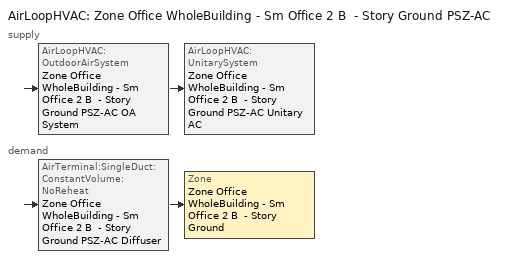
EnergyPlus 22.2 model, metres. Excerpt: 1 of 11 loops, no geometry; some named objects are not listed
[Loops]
AirLoopHVAC 'Zone Office WholeBuilding - Sm Office 2 B  - Story Ground PSZ-AC'
 supply: AirLoopHVAC:OutdoorAirSystem 'Zone Office WholeBuilding - Sm Office 2 B  - Story Ground PSZ-AC OA System' > AirLoopHVAC:UnitarySystem 'Zone Office WholeBuilding - Sm Office 2 B  - Story Ground PSZ-AC Unitary AC'
 demand: AirTerminal:SingleDuct:ConstantVolume:NoReheat 'Zone Office WholeBuilding - Sm Office 2 B  - Story Ground PSZ-AC Diffuser' > Zone 'Zone Office WholeBuilding - Sm Office 2 B  - Story Ground'
[ZoneControl:Thermostat]
Zone Office WholeBuilding - Sm Office 2 B  - Story Ground Thermostat: Zone or ZoneList=Zone Office WholeBuilding - Sm Office 2 B  - Story Ground; Control Type Schedule=Zone Office WholeBuilding - Sm Office 2 B  - Story Ground Thermostat Schedule; Control 1=Office WholeBuilding - Sm Office 2 - 90.1-2004 Thermostat 3; Temperature Difference Between Cutout And Setpoint {deltaC}=0
[ThermostatSetpoint:DualSetpoint]
Office WholeBuilding - Sm Office 2 - 90.1-2004 Thermostat 3: Heating Setpoint Temperature Schedule=OfficeSmall HTGSETP_SCH_NO_OPTIMUM; Cooling Setpoint Temperature Schedule=OfficeSmall CLGSETP_SCH_NO_OPTIMUM
[AirTerminal:SingleDuct:ConstantVolume:NoReheat]
Zone Office WholeBuilding - Sm Office 2 B  - Story Ground PSZ-AC Diffuser: Availability Schedule=Always On Discrete; Maximum Air Flow Rate {m3/s}=AutoSize
[Zone equipment]
Zone Office WholeBuilding - Sm Office 2 B  - Story Ground: Zone Office WholeBuilding - Sm Office 2 B  - Story Ground PSZ-AC Diffuser
[Sizing:Zone]
Zone Office WholeBuilding - Sm Office 2 B  - Story Ground: Zone Cooling Design Supply Air Temperature Input Method=SupplyAirTemperature; Zone Cooling Design Supply Air Temperature {C}=12.7778; Zone Cooling Design Supply Air Temperature Difference {deltaC}=11.11; Zone Heating Design Supply Air Temperature Input Method=SupplyAirTemperature; Zone Heating Design Supply Air Temperature {C}=50; Zone Heating Design Supply Air Temperature Difference {deltaC}=11.11; Zone Cooling Design Supply Air Humidity Ratio {kgWater/kgDryAir}=0.0085; Zone Heating Design Supply Air Humidity Ratio {kgWater/kgDryAir}=0.008; Design Specification Outdoor Air Object=Zone Office WholeBuilding - Sm Office 2 B  - Story Ground DSOA Space List; Cooling Design Air Flow Method=DesignDay; Cooling Design Air Flow Rate {m3/s}=0; Cooling Minimum Air Flow per Zone Floor Area {m3/s-m2}=0.000762; Cooling Minimum Air Flow {m3/s}=0; Cooling Minimum Air Flow Fraction=0; Heating Design Air Flow Method=DesignDay; Heating Design Air Flow Rate {m3/s}=0; Heating Maximum Air Flow per Zone Floor Area {m3/s-m2}=0.002032; Heating Maximum Air Flow {m3/s}=0.141576; Heating Maximum Air Flow Fraction=0.3; Account for Dedicated Outdoor Air System=No; Zone Load Sizing Method=Sensible Load Only No Latent Load; Zone Latent Cooling Design Supply Air Humidity Ratio Input Method=HumidityRatioDifference; Zone Cooling Design Supply Air Humidity Ratio Difference {kgWater/kgDryAir}=0.005; Zone Latent Heating Design Supply Air Humidity Ratio Input Method=HumidityRatioDifference; Zone Humidification Design Supply Air Humidity Ratio Difference {kgWater/kgDryAir}=0.005
[Controller:MechanicalVentilation]
Controller Mechanical Ventilation 4: Availability Schedule=Always On Discrete; Demand Controlled Ventilation=No; System Outdoor Air Method=ZoneSum; Zone or ZoneList Name 1=Zone Office WholeBuilding - Sm Office 2 B  - Story Ground; Design Specification Outdoor Air Object Name 1=Office WholeBuilding - Sm Office 2 Ventilation
[DesignSpecification:OutdoorAir]
Office WholeBuilding - Sm Office 2 Ventilation: Outdoor Air Method=Sum; Outdoor Air Flow per Person {m3/s-person}=0; Outdoor Air Flow per Zone Floor Area {m3/s-m2}=0.000508; Outdoor Air Flow per Zone {m3/s}=0; Outdoor Air Flow Air Changes per Hour {1/hr}=0
[DesignSpecification:OutdoorAir:SpaceList]
Zone Office WholeBuilding - Sm Office 2 B  - Story Ground DSOA Space List: Space Name 1=Office WholeBuilding - Sm Office 2 B  - Story Ground; Space Design Specification Outdoor Air Object Name 1=Office WholeBuilding - Sm Office 2 Ventilation
[AirLoopHVAC]
Zone Office WholeBuilding - Sm Office 2 B  - Story Ground PSZ-AC: Design Supply Air Flow Rate {m3/s}=AutoSize; Design Return Air Flow Fraction of Supply Air Flow=1
[Sizing:System]
Zone Office WholeBuilding - Sm Office 2 B  - Story Ground PSZ-AC: Type of Load to Size On=Sensible; Design Outdoor Air Flow Rate {m3/s}=Autosize; Central Heating Maximum System Air Flow Ratio=1; Preheat Design Temperature {C}=7.22222; Preheat Design Humidity Ratio {kgWater/kgDryAir}=0.008; Precool Design Temperature {C}=12.7778; Precool Design Humidity Ratio {kgWater/kgDryAir}=0.008; Central Cooling Design Supply Air Temperature {C}=12.7778; Central Heating Design Supply Air Temperature {C}=50; Type of Zone Sum to Use=Coincident; 100% Outdoor Air in Cooling=No; 100% Outdoor Air in Heating=No; Central Cooling Design Supply Air Humidity Ratio {kgWater/kgDryAir}=0.0085; Central Heating Design Supply Air Humidity Ratio {kgWater/kgDryAir}=0.008; Cooling Supply Air Flow Rate Method=DesignDay; Cooling Supply Air Flow Rate {m3/s}=0; Cooling Supply Air Flow Rate Per Floor Area {m3/s-m2}=0.00996765; Cooling Fraction of Autosized Cooling Supply Air Flow Rate=1; Cooling Supply Air Flow Rate Per Unit Cooling Capacity {m3/s-W}=3.94755e-05; Heating Supply Air Flow Rate Method=DesignDay; Heating Supply Air Flow Rate {m3/s}=0; Heating Supply Air Flow Rate Per Floor Area {m3/s-m2}=0.00996765; Heating Fraction of Autosized Heating Supply Air Flow Rate=1; Heating Fraction of Autosized Cooling Supply Air Flow Rate=1; Heating Supply Air Flow Rate Per Unit Heating Capacity {m3/s-W}=3.15882e-05; System Outdoor Air Method=ZoneSum; Zone Maximum Outdoor Air Fraction=1; Cooling Design Capacity Method=CoolingDesignCapacity; Cooling Design Capacity {W}=Autosize; Cooling Design Capacity Per Floor Area {W/m2}=234.7; Fraction of Autosized Cooling Design Capacity=1; Heating Design Capacity Method=HeatingDesignCapacity; Heating Design Capacity {W}=Autosize; Heating Design Capacity Per Floor Area {W/m2}=157; Fraction of Autosized Heating Design Capacity=1; Central Cooling Capacity Control Method=OnOff; Occupant Diversity=Autosize
[Controller:OutdoorAir]
Zone Office WholeBuilding - Sm Office 2 B  - Story Ground PSZ-AC OA System Controller: Minimum Outdoor Air Flow Rate {m3/s}=Autosize; Maximum Outdoor Air Flow Rate {m3/s}=Autosize; Economizer Control Type=NoEconomizer; Economizer Control Action Type=ModulateFlow; Economizer Maximum Limit Dry-Bulb Temperature {C}=28; Economizer Maximum Limit Enthalpy {J/kg}=64000; Lockout Type=LockoutWithCompressor; Minimum Limit Type=FixedMinimum; Minimum Outdoor Air Schedule=Always On Discrete; Maximum Fraction of Outdoor Air Schedule=ZoneOfficeWholeBuildingSmOffice2BStoryGroundPSZACmaxOASch; Mechanical Ventilation Controller=Controller Mechanical Ventilation 4; High Humidity Control=No; Control High Indoor Humidity Based on Outdoor Humidity Ratio=Yes; Heat Recovery Bypass Control Type=BypassWhenWithinEconomizerLimits
[SetpointManager:MixedAir]
Zone Office WholeBuilding - Sm Office 2 B  - Story Ground PSZ-AC Mixed Air Node OS Default SPM: Control Variable=Temperature; Setpoint Node or NodeList=Zone Office WholeBuilding - Sm Office 2 B  - Story Ground PSZ-AC Mixed Air Node
[AirLoopHVAC:UnitarySystem]
Zone Office WholeBuilding - Sm Office 2 B  - Story Ground PSZ-AC Unitary AC: Control Type=Load; Controlling Zone or Thermostat Location=Zone Office WholeBuilding - Sm Office 2 B  - Story Ground; Dehumidification Control Type=None; Availability Schedule=Outage Availability Schedule; Supply Fan=Zone Office WholeBuilding - Sm Office 2 B  - Story Ground PSZ-AC Fan; Fan Placement=DrawThrough; Supply Air Fan Operating Mode Schedule=Zone Office WholeBuilding - Sm Office 2 B  - Story Ground PSZ-AC Occ Sch; Heating Coil=Zone Office WholeBuilding - Sm Office 2 B  - Story Ground PSZ-AC Gas Htg Coil 42kBtu/hr 0.8 Thermal Eff; DX Heating Coil Sizing Ratio=1; Cooling Coil=Zone Office WholeBuilding - Sm Office 2 B  - Story Ground PSZ-AC 1spd DX AC Clg Coil 16kBtu/hr 9.7SEER; Use DOAS DX Cooling Coil=No; Minimum Supply Air Temperature {C}=2; Latent Load Control=SensibleOnlyLoadControl; Supplemental Heating Coil=Zone Office WholeBuilding - Sm Office 2 B  - Story Ground PSZ-AC No Heat; Cooling Supply Air Flow Rate {m3/s}=Autosize; Heating Supply Air Flow Rate {m3/s}=Autosize; No Load Supply Air Flow Rate {m3/s}=Autosize; Maximum Supply Air Temperature {C}=80; Maximum Outdoor Dry-Bulb Temperature for Supplemental Heater Operation {C}=21; Maximum Cycling Rate {cycles/hr}=2.5; Heat Pump Time Constant {s}=60; Fraction of On-Cycle Power Use=0.01; Heat Pump Fan Delay Time {s}=60; Ancillary On-Cycle Electric Power {W}=0; Ancillary Off-Cycle Electric Power {W}=0
[Fan:OnOff]
Zone Office WholeBuilding - Sm Office 2 B  - Story Ground PSZ-AC Fan: Availability Schedule=Always On Discrete; Fan Total Efficiency=0.53625; Pressure Rise {Pa}=622.722; Maximum Flow Rate {m3/s}=Autosize; Motor Efficiency=0.825; Motor In Airstream Fraction=1; Fan Power Ratio Function of Speed Ratio Curve=Fan On Off Power Curve 3; Fan Efficiency Ratio Function of Speed Ratio Curve=Fan On Off Efficiency Curve 3
[Coil:Heating:Fuel]
Zone Office WholeBuilding - Sm Office 2 B  - Story Ground PSZ-AC Gas Htg Coil 42kBtu/hr 0.8 Thermal Eff: Availability Schedule=Always On Discrete; Fuel Type=NaturalGas; Burner Efficiency=0.8; Nominal Capacity {W}=AutoSize; Parasitic Electric Load {W}=0; Parasitic Fuel Load {W}=0
[Coil:Cooling:DX:SingleSpeed]
Zone Office WholeBuilding - Sm Office 2 B  - Story Ground PSZ-AC 1spd DX AC Clg Coil 16kBtu/hr 9.7SEER: Availability Schedule=Always On Discrete; Gross Rated Total Cooling Capacity {W}=Autosize; Gross Rated Sensible Heat Ratio=Autosize; Gross Rated Cooling COP {W/W}=3.14722; Rated Air Flow Rate {m3/s}=Autosize; Rated Evaporator Fan Power Per Volume Flow Rate 2017 {W/(m3/s)}=773.3; Rated Evaporator Fan Power Per Volume Flow Rate 2023 {W/(m3/s)}=934.4; Total Cooling Capacity Function of Temperature Curve=CoilClgDXQRatio_fTwbToadbSI; Total Cooling Capacity Function of Flow Fraction Curve=CoilClgDXSnglQRatio_fCFMRatio; Energy Input Ratio Function of Temperature Curve=CoilClgDXEIRRatio_fTwbToadbSI; Energy Input Ratio Function of Flow Fraction Curve=CoilClgDXSnglEIRRatio_fCFMRatio; Part Load Fraction Correlation Curve=CoilClgDXEIRRatio_fQFrac; Minimum Outdoor Dry-Bulb Temperature for Compressor Operation {C}=-25; Nominal Time for Condensate Removal to Begin {s}=0; Ratio of Initial Moisture Evaporation Rate and Steady State Latent Capacity=0; Maximum Cycling Rate {cycles/hr}=0; Latent Capacity Time Constant {s}=0; Condenser Type=AirCooled; Evaporative Condenser Effectiveness=0.9; Evaporative Condenser Air Flow Rate {m3/s}=Autosize; Evaporative Condenser Pump Rated Power Consumption {W}=Autosize; Crankcase Heater Capacity {W}=0; Maximum Outdoor Dry-Bulb Temperature for Crankcase Heater Operation {C}=10; Basin Heater Capacity {W/K}=0; Basin Heater Setpoint Temperature {C}=2
[Coil:Heating:Electric]
Zone Office WholeBuilding - Sm Office 2 B  - Story Ground PSZ-AC No Heat: Availability Schedule=Always Off Discrete; Efficiency=1; Nominal Capacity {W}=0
[SetpointManager:SingleZone:Reheat]
Zone Office WholeBuilding - Sm Office 2 B  - Story Ground Setpoint Manager SZ Reheat: Control Variable=Temperature; Minimum Supply Air Temperature {C}=12.7778; Maximum Supply Air Temperature {C}=50; Control Zone=Zone Office WholeBuilding - Sm Office 2 B  - Story Ground; Setpoint Node or NodeList=Zone Office WholeBuilding - Sm Office 2 B  - Story Ground PSZ-AC Supply Outlet Node
[Schedule:Day:Interval]
OfficeSmall HTGSETP_SCH_NO_OPTIMUM Default; autogen OfficeSmall HTGSETP_SCH_NO_OPTIMUM 0_day_sch: Average, 06:00, 18.3368, 19:00, 18.3368, 24:00, 18.3368
Schedule Day 32: No, 01:00, 3.0562, 02:00, 6.11233, 03:00, 9.16845, 04:00, 12.2246, 05:00, 15.2807, 06:00, 0, 07:00, 0, 08:00, 0, 09:00, 0, 10:00, 18.3368, 11:00, 18.3368, 12:00, 18.3368, 13:00, 18.3368, 14:00, 18.3368, 15:00, 18.3368, 16:00, 18.3368, 17:00, 18.3368, 18:00, 18.3368, 19:00, 18.3368, 20:00, 18.3368, 21:00, 18.3368, 22:00, 18.3368, 23:00, 18.3368, 24:00, 18.3368
OfficeSmall HTGSETP_SCH_NO_OPTIMUM Summer Design Day: No, 24:00, 15.56
OfficeSmall HTGSETP_SCH_NO_OPTIMUM Winter Design Day: No, 24:00, 21.11
OfficeSmall CLGSETP_SCH_NO_OPTIMUM Default: Average, 04:30, 67.0076, 24:00, 67.8835
Schedule Day 18: No, 01:00, 14.8909, 02:00, 29.7814, 03:00, 44.6719, 04:00, 59.5624, 05:00, 67.0301, 06:00, 0, 07:00, 0, 08:00, 0, 09:00, 0, 10:00, 67.2546, 11:00, 67.2996, 12:00, 67.3445, 13:00, 67.3894, 14:00, 67.4343, 15:00, 67.4792, 16:00, 67.5242, 17:00, 67.5691, 18:00, 67.614, 19:00, 67.6589, 20:00, 67.7038, 21:00, 67.7487, 22:00, 67.7937, 23:00, 67.8386, 24:00, 67.8835
OfficeSmall CLGSETP_SCH_NO_OPTIMUM Summer Design Day: No, 24:00, 23.89
OfficeSmall CLGSETP_SCH_NO_OPTIMUM Winter Design Day: No, 24:00, 29.44
Schedule Day 27: No, 01:00, 1, 02:00, 1, 03:00, 1, 04:00, 1, 05:00, 1, 06:00, 0, 07:00, 0, 08:00, 0, 09:00, 0, 10:00, 1, 11:00, 1, 12:00, 1, 13:00, 1, 14:00, 1, 15:00, 1, 16:00, 1, 17:00, 1, 18:00, 1, 19:00, 1, 20:00, 1, 21:00, 1, 22:00, 1, 23:00, 1, 24:00, 1
Schedule Day 7: No, 01:00, 0.7, 02:00, 0.7, 03:00, 0.7, 04:00, 0.7, 05:00, 0.7, 06:00, 0, 07:00, 0, 08:00, 0, 09:00, 0, 10:00, 0.7, 11:00, 0.7, 12:00, 0.7, 13:00, 0.7, 14:00, 0.7, 15:00, 0.7, 16:00, 0.7, 17:00, 0.7, 18:00, 0.7, 19:00, 0.7, 20:00, 0.7, 21:00, 0.7, 22:00, 0.7, 23:00, 0.7, 24:00, 0.7
Zone Office WholeBuilding - Sm Office 2 B  - Story Ground PSZ-AC Occ Sch Default; Zone Office WholeBuilding - Sm Office 2 B  - Story Ground PSZ-AC Occ Sch Summer Design Day; Zone Office WholeBuilding - Sm Office 2 B  - Story Ground PSZ-AC Occ Sch Sunday; Zone Office WholeBuilding - Sm Office 2 B  - Story Ground PSZ-AC Occ Sch Winter Design Day: No, 24:00, 1
ZoneOfficeWholeBuildingSmOffice2BStoryGroundPSZACmaxOASchDefault: No, 24:00, 0.7
[Schedule:Week:Daily]
OfficeSmall HTGSETP_SCH_NO_OPTIMUM Week Rule - Jan1-Jan7; OfficeSmall HTGSETP_SCH_NO_OPTIMUM Week Rule - Jan15-Mar4: OfficeSmall HTGSETP_SCH_NO_OPTIMUM Default, autogen OfficeSmall HTGSETP_SCH_NO_OPTIMUM 0_day_sch, OfficeSmall HTGSETP_SCH_NO_OPTIMUM Default, OfficeSmall HTGSETP_SCH_NO_OPTIMUM Default, OfficeSmall HTGSETP_SCH_NO_OPTIMUM Default, OfficeSmall HTGSETP_SCH_NO_OPTIMUM Default, OfficeSmall HTGSETP_SCH_NO_OPTIMUM Default, OfficeSmall HTGSETP_SCH_NO_OPTIMUM Default, OfficeSmall HTGSETP_SCH_NO_OPTIMUM Summer Design Day, OfficeSmall HTGSETP_SCH_NO_OPTIMUM Winter Design Day, OfficeSmall HTGSETP_SCH_NO_OPTIMUM Default, OfficeSmall HTGSETP_SCH_NO_OPTIMUM Default
OfficeSmall HTGSETP_SCH_NO_OPTIMUM Week Rule - Jan8-Jan14: OfficeSmall HTGSETP_SCH_NO_OPTIMUM Default, Schedule Day 32, OfficeSmall HTGSETP_SCH_NO_OPTIMUM Default, OfficeSmall HTGSETP_SCH_NO_OPTIMUM Default, OfficeSmall HTGSETP_SCH_NO_OPTIMUM Default, OfficeSmall HTGSETP_SCH_NO_OPTIMUM Default, OfficeSmall HTGSETP_SCH_NO_OPTIMUM Default, OfficeSmall HTGSETP_SCH_NO_OPTIMUM Default, OfficeSmall HTGSETP_SCH_NO_OPTIMUM Summer Design Day, OfficeSmall HTGSETP_SCH_NO_OPTIMUM Winter Design Day, OfficeSmall HTGSETP_SCH_NO_OPTIMUM Default, OfficeSmall HTGSETP_SCH_NO_OPTIMUM Default
OfficeSmall HTGSETP_SCH_NO_OPTIMUM Week Rule - Mar5-Dec31: autogen OfficeSmall HTGSETP_SCH_NO_OPTIMUM 0_day_sch, OfficeSmall HTGSETP_SCH_NO_OPTIMUM Default, OfficeSmall HTGSETP_SCH_NO_OPTIMUM Default, OfficeSmall HTGSETP_SCH_NO_OPTIMUM Default, OfficeSmall HTGSETP_SCH_NO_OPTIMUM Default, OfficeSmall HTGSETP_SCH_NO_OPTIMUM Default, OfficeSmall HTGSETP_SCH_NO_OPTIMUM Default, OfficeSmall HTGSETP_SCH_NO_OPTIMUM Default, OfficeSmall HTGSETP_SCH_NO_OPTIMUM Summer Design Day, OfficeSmall HTGSETP_SCH_NO_OPTIMUM Winter Design Day, OfficeSmall HTGSETP_SCH_NO_OPTIMUM Default, OfficeSmall HTGSETP_SCH_NO_OPTIMUM Default
OfficeSmall CLGSETP_SCH_NO_OPTIMUM Week Rule - Jan1-Jan7; OfficeSmall CLGSETP_SCH_NO_OPTIMUM Week Rule - Jan15-Dec31: OfficeSmall CLGSETP_SCH_NO_OPTIMUM Default, OfficeSmall CLGSETP_SCH_NO_OPTIMUM Default, OfficeSmall CLGSETP_SCH_NO_OPTIMUM Default, OfficeSmall CLGSETP_SCH_NO_OPTIMUM Default, OfficeSmall CLGSETP_SCH_NO_OPTIMUM Default, OfficeSmall CLGSETP_SCH_NO_OPTIMUM Default, OfficeSmall CLGSETP_SCH_NO_OPTIMUM Default, OfficeSmall CLGSETP_SCH_NO_OPTIMUM Default, OfficeSmall CLGSETP_SCH_NO_OPTIMUM Summer Design Day, OfficeSmall CLGSETP_SCH_NO_OPTIMUM Winter Design Day, OfficeSmall CLGSETP_SCH_NO_OPTIMUM Default, OfficeSmall CLGSETP_SCH_NO_OPTIMUM Default
OfficeSmall CLGSETP_SCH_NO_OPTIMUM Week Rule - Jan8-Jan14: OfficeSmall CLGSETP_SCH_NO_OPTIMUM Default, Schedule Day 18, OfficeSmall CLGSETP_SCH_NO_OPTIMUM Default, OfficeSmall CLGSETP_SCH_NO_OPTIMUM Default, OfficeSmall CLGSETP_SCH_NO_OPTIMUM Default, OfficeSmall CLGSETP_SCH_NO_OPTIMUM Default, OfficeSmall CLGSETP_SCH_NO_OPTIMUM Default, OfficeSmall CLGSETP_SCH_NO_OPTIMUM Default, OfficeSmall CLGSETP_SCH_NO_OPTIMUM Summer Design Day, OfficeSmall CLGSETP_SCH_NO_OPTIMUM Winter Design Day, OfficeSmall CLGSETP_SCH_NO_OPTIMUM Default, OfficeSmall CLGSETP_SCH_NO_OPTIMUM Default
Zone Office WholeBuilding - Sm Office 2 B  - Story Ground PSZ-AC Occ Sch Week Rule - Jan1-Jan7; Zone Office WholeBuilding - Sm Office 2 B  - Story Ground PSZ-AC Occ Sch Week Rule - Jan15-Dec31: Zone Office WholeBuilding - Sm Office 2 B  - Story Ground PSZ-AC Occ Sch Sunday, Zone Office WholeBuilding - Sm Office 2 B  - Story Ground PSZ-AC Occ Sch Sunday, Zone Office WholeBuilding - Sm Office 2 B  - Story Ground PSZ-AC Occ Sch Sunday, Zone Office WholeBuilding - Sm Office 2 B  - Story Ground PSZ-AC Occ Sch Sunday, Zone Office WholeBuilding - Sm Office 2 B  - Story Ground PSZ-AC Occ Sch Default, Zone Office WholeBuilding - Sm Office 2 B  - Story Ground PSZ-AC Occ Sch Sunday, Zone Office WholeBuilding - Sm Office 2 B  - Story Ground PSZ-AC Occ Sch Sunday, Zone Office WholeBuilding - Sm Office 2 B  - Story Ground PSZ-AC Occ Sch Default, Zone Office WholeBuilding - Sm Office 2 B  - Story Ground PSZ-AC Occ Sch Summer Design Day, Zone Office WholeBuilding - Sm Office 2 B  - Story Ground PSZ-AC Occ Sch Winter Design Day, Zone Office WholeBuilding - Sm Office 2 B  - Story Ground PSZ-AC Occ Sch Default, Zone Office WholeBuilding - Sm Office 2 B  - Story Ground PSZ-AC Occ Sch Default
Zone Office WholeBuilding - Sm Office 2 B  - Story Ground PSZ-AC Occ Sch Week Rule - Jan8-Jan14: Zone Office WholeBuilding - Sm Office 2 B  - Story Ground PSZ-AC Occ Sch Sunday, Schedule Day 27, Zone Office WholeBuilding - Sm Office 2 B  - Story Ground PSZ-AC Occ Sch Sunday, Zone Office WholeBuilding - Sm Office 2 B  - Story Ground PSZ-AC Occ Sch Sunday, Zone Office WholeBuilding - Sm Office 2 B  - Story Ground PSZ-AC Occ Sch Default, Zone Office WholeBuilding - Sm Office 2 B  - Story Ground PSZ-AC Occ Sch Sunday, Zone Office WholeBuilding - Sm Office 2 B  - Story Ground PSZ-AC Occ Sch Sunday, Zone Office WholeBuilding - Sm Office 2 B  - Story Ground PSZ-AC Occ Sch Default, Zone Office WholeBuilding - Sm Office 2 B  - Story Ground PSZ-AC Occ Sch Summer Design Day, Zone Office WholeBuilding - Sm Office 2 B  - Story Ground PSZ-AC Occ Sch Winter Design Day, Zone Office WholeBuilding - Sm Office 2 B  - Story Ground PSZ-AC Occ Sch Default, Zone Office WholeBuilding - Sm Office 2 B  - Story Ground PSZ-AC Occ Sch Default
ZoneOfficeWholeBuildingSmOffice2BStoryGroundPSZACmaxOASch Week Rule - Jan1-Jan7; ZoneOfficeWholeBuildingSmOffice2BStoryGroundPSZACmaxOASch Week Rule - Jan15-Dec31: ZoneOfficeWholeBuildingSmOffice2BStoryGroundPSZACmaxOASchDefault, ZoneOfficeWholeBuildingSmOffice2BStoryGroundPSZACmaxOASchDefault, ZoneOfficeWholeBuildingSmOffice2BStoryGroundPSZACmaxOASchDefault, ZoneOfficeWholeBuildingSmOffice2BStoryGroundPSZACmaxOASchDefault, ZoneOfficeWholeBuildingSmOffice2BStoryGroundPSZACmaxOASchDefault, ZoneOfficeWholeBuildingSmOffice2BStoryGroundPSZACmaxOASchDefault, ZoneOfficeWholeBuildingSmOffice2BStoryGroundPSZACmaxOASchDefault, ZoneOfficeWholeBuildingSmOffice2BStoryGroundPSZACmaxOASchDefault, ZoneOfficeWholeBuildingSmOffice2BStoryGroundPSZACmaxOASchDefault, ZoneOfficeWholeBuildingSmOffice2BStoryGroundPSZACmaxOASchDefault, ZoneOfficeWholeBuildingSmOffice2BStoryGroundPSZACmaxOASchDefault, ZoneOfficeWholeBuildingSmOffice2BStoryGroundPSZACmaxOASchDefault
ZoneOfficeWholeBuildingSmOffice2BStoryGroundPSZACmaxOASch Week Rule - Jan8-Jan14: ZoneOfficeWholeBuildingSmOffice2BStoryGroundPSZACmaxOASchDefault, Schedule Day 7, ZoneOfficeWholeBuildingSmOffice2BStoryGroundPSZACmaxOASchDefault, ZoneOfficeWholeBuildingSmOffice2BStoryGroundPSZACmaxOASchDefault, ZoneOfficeWholeBuildingSmOffice2BStoryGroundPSZACmaxOASchDefault, ZoneOfficeWholeBuildingSmOffice2BStoryGroundPSZACmaxOASchDefault, ZoneOfficeWholeBuildingSmOffice2BStoryGroundPSZACmaxOASchDefault, ZoneOfficeWholeBuildingSmOffice2BStoryGroundPSZACmaxOASchDefault, ZoneOfficeWholeBuildingSmOffice2BStoryGroundPSZACmaxOASchDefault, ZoneOfficeWholeBuildingSmOffice2BStoryGroundPSZACmaxOASchDefault, ZoneOfficeWholeBuildingSmOffice2BStoryGroundPSZACmaxOASchDefault, ZoneOfficeWholeBuildingSmOffice2BStoryGroundPSZACmaxOASchDefault
[Schedule:Year]
OfficeSmall HTGSETP_SCH_NO_OPTIMUM: OfficeSmall HTGSETP_SCH_NO_OPTIMUM Week Rule - Jan1-Jan7, 1, 1, 1, 7, OfficeSmall HTGSETP_SCH_NO_OPTIMUM Week Rule - Jan8-Jan14, 1, 8, 1, 14, OfficeSmall HTGSETP_SCH_NO_OPTIMUM Week Rule - Jan15-Mar4, 1, 15, 3, 4, OfficeSmall HTGSETP_SCH_NO_OPTIMUM Week Rule - Mar5-Dec31, 3, 5, 12, 31
OfficeSmall CLGSETP_SCH_NO_OPTIMUM: OfficeSmall CLGSETP_SCH_NO_OPTIMUM Week Rule - Jan1-Jan7, 1, 1, 1, 7, OfficeSmall CLGSETP_SCH_NO_OPTIMUM Week Rule - Jan8-Jan14, 1, 8, 1, 14, OfficeSmall CLGSETP_SCH_NO_OPTIMUM Week Rule - Jan15-Dec31, 1, 15, 12, 31
Zone Office WholeBuilding - Sm Office 2 B  - Story Ground PSZ-AC Occ Sch: Zone Office WholeBuilding - Sm Office 2 B  - Story Ground PSZ-AC Occ Sch Week Rule - Jan1-Jan7, 1, 1, 1, 7, Zone Office WholeBuilding - Sm Office 2 B  - Story Ground PSZ-AC Occ Sch Week Rule - Jan8-Jan14, 1, 8, 1, 14, Zone Office WholeBuilding - Sm Office 2 B  - Story Ground PSZ-AC Occ Sch Week Rule - Jan15-Dec31, 1, 15, 12, 31
ZoneOfficeWholeBuildingSmOffice2BStoryGroundPSZACmaxOASch: ZoneOfficeWholeBuildingSmOffice2BStoryGroundPSZACmaxOASch Week Rule - Jan1-Jan7, 1, 1, 1, 7, ZoneOfficeWholeBuildingSmOffice2BStoryGroundPSZACmaxOASch Week Rule - Jan8-Jan14, 1, 8, 1, 14, ZoneOfficeWholeBuildingSmOffice2BStoryGroundPSZACmaxOASch Week Rule - Jan15-Dec31, 1, 15, 12, 31
[Schedule:Compact]
Zone Office WholeBuilding - Sm Office 2 B  - Story Ground Thermostat Schedule: Through: 12/31, For: AllDays, Until: 24:00, 4
Outage Availability Schedule: Through: 01/01, For: AllDays, Until: 24:00, 1, Through: 01/02, For: AllDays, Until: 24:00, 1, Through: 01/03, For: AllDays, Until: 24:00, 1, Through: 01/04, For: AllDays, Until: 24:00, 1, Through: 01/05, For: AllDays, Until: 24:00, 1, Through: 01/06, For: AllDays, Until: 24:00, 1, Through: 01/07, For: AllDays, Until: 24:00, 1, Through: 01/08, For: AllDays, Until: 24:00, 1, Through: 01/09, For: AllDays, Until: 05:00, 1, Until: 10:00, 0, Until: 24:00, 1, Through: 01/10, For: AllDays, Until: 24:00, 1, Through: 01/11, For: AllDays, Until: 24:00, 1, Through: 01/12, For: AllDays, Until: 24:00, 1, Through: 01/13, For: AllDays, Until: 24:00, 1, Through: 01/14, For: AllDays, Until: 24:00, 1, Through: 01/15, For: AllDays, Until: 24:00, 1, Through: 01/16, For: AllDays, Until: 24:00, 1, Through: 01/17, For: AllDays, Until: 24:00, 1, Through: 01/18, For: AllDays, Until: 24:00, 1, Through: 01/19, For: AllDays, Until: 24:00, 1, Through: 01/20, For: AllDays, Until: 24:00, 1, Through: 01/21, For: AllDays, Until: 24:00, 1, Through: 01/22, For: AllDays, Until: 24:00, 1, Through: 01/23, For: AllDays, Until: 24:00, 1, Through: 01/24, For: AllDays, Until: 24:00, 1, Through: 01/25, For: AllDays, Until: 24:00, 1, Through: 01/26, For: AllDays, Until: 24:00, 1, Through: 01/27, For: AllDays, Until: 24:00, 1, Through: 01/28, For: AllDays, Until: 24:00, 1, Through: 01/29, For: AllDays, Until: 24:00, 1, Through: 01/30, For: AllDays, Until: 24:00, 1, Through: 01/31, For: AllDays, Until: 24:00, 1, Through: 02/01, For: AllDays, Until: 24:00, 1, Through: 02/02, For: AllDays, Until: 24:00, 1, Through: 02/03, For: AllDays, Until: 24:00, 1, Through: 02/04, For: AllDays, Until: 24:00, 1, Through: 02/05, For: AllDays, Until: 24:00, 1, Through: 02/06, For: AllDays, Until: 24:00, 1, Through: 02/07, For: AllDays, Until: 24:00, 1, Through: 02/08, For: AllDays, Until: 24:00, 1, Through: 02/09, For: AllDays, Until: 24:00, 1, Through: 02/10, For: AllDays, Until: 24:00, 1, Through: 02/11, For: AllDays, Until: 24:00, 1, Through: 02/12, For: AllDays, Until: 24:00, 1, Through: 02/13, For: AllDays, Until: 24:00, 1, Through: 02/14, For: AllDays, Until: 24:00, 1, Through: 02/15, For: AllDays, Until: 24:00, 1, Through: 02/16, For: AllDays, Until: 24:00, 1, Through: 02/17, For: AllDays, Until: 24:00, 1, Through: 02/18, For: AllDays, Until: 24:00, 1, Through: 02/19, For: AllDays, Until: 24:00, 1, Through: 02/20, For: AllDays, Until: 24:00, 1, Through: 02/21, For: AllDays, Until: 24:00, 1, Through: 02/22, For: AllDays, Until: 24:00, 1, Through: 02/23, For: AllDays, Until: 24:00, 1, Through: 02/24, For: AllDays, Until: 24:00, 1, Through: 02/25, For: AllDays, Until: 24:00, 1, Through: 02/26, For: AllDays, Until: 24:00, 1, Through: 02/27, For: AllDays, Until: 24:00, 1, Through: 02/28, For: AllDays, Until: 24:00, 1, Through: 03/01, For: AllDays, Until: 24:00, 1, Through: 03/02, For: AllDays, Until: 24:00, 1, Through: 03/03, For: AllDays, Until: 24:00, 1, Through: 03/04, For: AllDays, Until: 24:00, 1, Through: 03/05, For: AllDays, Until: 24:00, 1, Through: 03/06, For: AllDays, Until: 24:00, 1, Through: 03/07, For: AllDays, Until: 24:00, 1, Through: 03/08, For: AllDays, Until: 24:00, 1, Through: 03/09, For: AllDays, Until: 24:00, 1, Through: 03/10, For: AllDays, Until: 24:00, 1, Through: 03/11, For: AllDays, Until: 24:00, 1, Through: 03/12, For: AllDays, Until: 24:00, 1, Through: 03/13, For: AllDays, Until: 24:00, 1, Through: 03/14, For: AllDays, Until: 24:00, 1, Through: 03/15, For: AllDays, Until: 24:00, 1, Through: 03/16, For: AllDays, Until: 24:00, 1, Through: 03/17, For: AllDays, Until: 24:00, 1, Through: 03/18, For: AllDays, Until: 24:00, 1, Through: 03/19, For: AllDays, Until: 24:00, 1, Through: 03/20, For: AllDays, Until: 24:00, 1, Through: 03/21, For: AllDays, Until: 24:00, 1, Through: 03/22, For: AllDays, Until: 24:00, 1, Through: 03/23, For: AllDays, Until: 24:00, 1, Through: 03/24, For: AllDays, Until: 24:00, 1, Through: 03/25, For: AllDays, Until: 24:00, 1, Through: 03/26, For: AllDays, Until: 24:00, 1, Through: 03/27, For: AllDays, Until: 24:00, 1, Through: 03/28, For: AllDays, Until: 24:00, 1, Through: 03/29, For: AllDays, Until: 24:00, 1, Through: 03/30, For: AllDays, Until: 24:00, 1, Through: 03/31, For: AllDays, Until: 24:00, 1, Through: 04/01, For: AllDays, Until: 24:00, 1, Through: 04/02, For: AllDays, Until: 24:00, 1, Through: 04/03, For: AllDays, Until: 24:00, 1, Through: 04/04, For: AllDays, Until: 24:00, 1, Through: 04/05, For: AllDays, Until: 24:00, 1, Through: 04/06, For: AllDays, Until: 24:00, 1, Through: 04/07, For: AllDays, Until: 24:00, 1, Through: 04/08, For: AllDays, Until: 24:00, 1, Through: 04/09, For: AllDays, Until: 24:00, 1, Through: 04/10, For: AllDays, Until: 24:00, 1, Through: 04/11, For: AllDays, Until: 24:00, 1, Through: 04/12, For: AllDays, Until: 24:00, 1, Through: 04/13, For: AllDays, Until: 24:00, 1, Through: 04/14, For: AllDays, Until: 24:00, 1, Through: 04/15, For: AllDays, Until: 24:00, 1, Through: 04/16, For: AllDays, Until: 24:00, 1, Through: 04/17, For: AllDays, Until: 24:00, 1, Through: 04/18, For: AllDays, Until: 24:00, 1, Through: 04/19, For: AllDays, Until: 24:00, 1, Through: 04/20, For: AllDays, Until: 24:00, 1, Through: 04/21, For: AllDays, Until: 24:00, 1, Through: 04/22, For: AllDays, Until: 24:00, 1, Through: 04/23, For: AllDays, Until: 24:00, 1, Through: 04/24, For: AllDays, Until: 24:00, 1, Through: 04/25, For: AllDays, Until: 24:00, 1, Through: 04/26, For: AllDays, Until: 24:00, 1, Through: 04/27, For: AllDays, Until: 24:00, 1, Through: 04/28, For: AllDays, Until: 24:00, 1, Through: 04/29, For: AllDays, Until: 24:00, 1, Through: 04/30, For: AllDays, Until: 24:00, 1, Through: 05/01, For: AllDays, Until: 24:00, 1, Through: 05/02, For: AllDays, Until: 24:00, 1, Through: 05/03, For: AllDays, Until: 24:00, 1, Through: 05/04, For: AllDays, Until: 24:00, 1, Through: 05/05, For: AllDays, Until: 24:00, 1, Through: 05/06, For: AllDays, Until: 24:00, 1, Through: 05/07, For: AllDays, Until: 24:00, 1, Through: 05/08, For: AllDays, Until: 24:00, 1, Through: 05/09, For: AllDays, Until: 24:00, 1, Through: 05/10, For: AllDays, Until: 24:00, 1, Through: 05/11, For: AllDays, Until: 24:00, 1, Through: 05/12, For: AllDays, Until: 24:00, 1, Through: 05/13, For: AllDays, Until: 24:00, 1, Through: 05/14, For: AllDays, Until: 24:00, 1, Through: 05/15, For: AllDays, Until: 24:00, 1, Through: 05/16, For: AllDays, Until: 24:00, 1, Through: 05/17, For: AllDays, Until: 24:00, 1, Through: 05/18, For: AllDays, Until: 24:00, 1, Through: 05/19, For: AllDays, Until: 24:00, 1, Through: 05/20, For: AllDays, Until: 24:00, 1, Through: 05/21, For: AllDays, Until: 24:00, 1, Through: 05/22, For: AllDays, Until: 24:00, 1, Through: 05/23, For: AllDays, Until: 24:00, 1, Through: 05/24, For: AllDays, Until: 24:00, 1, Through: 05/25, For: AllDays, Until: 24:00, 1, Through: 05/26, For: AllDays, Until: 24:00, 1, Through: 05/27, For: AllDays, Until: 24:00, 1, Through: 05/28, For: AllDays, Until: 24:00, 1, Through: 05/29, For: AllDays, Until: 24:00, 1, Through: 05/30, For: AllDays, Until: 24:00, 1, Through: 05/31, For: AllDays, Until: 24:00, 1, Through: 06/01, For: AllDays, Until: 24:00, 1, Through: 06/02, For: AllDays, Until: 24:00, 1, Through: 06/03, For: AllDays, Until: 24:00, 1, Through: 06/04, For: AllDays, Until: 24:00, 1, Through: 06/05, For: AllDays, Until: 24:00, 1, Through: 06/06, For: AllDays, Until: 24:00, 1, Through: 06/07, For: AllDays, Until: 24:00, 1, Through: 06/08, For: AllDays, Until: 24:00, 1, Through: 06/09, For: AllDays, Until: 24:00, 1, Through: 06/10, For: AllDays, Until: 24:00, 1, Through: 06/11, For: AllDays, Until: 24:00, 1, Through: 06/12, For: AllDays, Until: 24:00, 1, Through: 06/13, For: AllDays, Until: 24:00, 1, Through: 06/14, For: AllDays, Until: 24:00, 1, Through: 06/15, For: AllDays, Until: 24:00, 1, Through: 06/16, For: AllDays, Until: 24:00, 1, Through: 06/17, For: AllDays, Until: 24:00, 1, Through: 06/18, For: AllDays, Until: 24:00, 1, Through: 06/19, For: AllDays, Until: 24:00, 1, Through: 06/20, For: AllDays, Until: 24:00, 1, Through: 06/21, For: AllDays, Until: 24:00, 1, Through: 06/22, For: AllDays, Until: 24:00, 1, Through: 06/23, For: AllDays, Until: 24:00, 1, Through: 06/24, For: AllDays, Until: 24:00, 1, Through: 06/25, For: AllDays, Until: 24:00, 1, Through: 06/26, For: AllDays, Until: 24:00, 1, Through: 06/27, For: AllDays, Until: 24:00, 1, Through: 06/28, For: AllDays, Until: 24:00, 1, Through: 06/29, For: AllDays, Until: 24:00, 1, Through: 06/30, For: AllDays, Until: 24:00, 1, Through: 07/01, For: AllDays, Until: 24:00, 1, Through: 07/02, For: AllDays, Until: 24:00, 1, Through: 07/03, For: AllDays, Until: 24:00, 1, Through: 07/04, For: AllDays, Until: 24:00, 1, Through: 07/05, For: AllDays, Until: 24:00, 1, Through: 07/06, For: AllDays, Until: 24:00, 1, Through: 07/07, For: AllDays, Until: 24:00, 1, Through: 07/08, For: AllDays, Until: 24:00, 1, Through: 07/09, For: AllDays, Until: 24:00, 1, Through: 07/10, For: AllDays, Until: 24:00, 1, Through: 07/11, For: AllDays, Until: 24:00, 1, Through: 07/12, For: AllDays, Until: 24:00, 1, Through: 07/13, For: AllDays, Until: 24:00, 1, Through: 07/14, For: AllDays, Until: 24:00, 1, Through: 07/15, For: AllDays, Until: 24:00, 1, Through: 07/16, For: AllDays, Until: 24:00, 1, Through: 07/17, For: AllDays, Until: 24:00, 1, Through: 07/18, For: AllDays, Until: 24:00, 1, Through: 07/19, For: AllDays, Until: 24:00, 1, Through: 07/20, For: AllDays, Until: 24:00, 1, Through: 07/21, For: AllDays, Until: 24:00, 1, Through: 07/22, For: AllDays, Until: 24:00, 1, Through: 07/23, For: AllDays, Until: 24:00, 1, Through: 07/24, For: AllDays, Until: 24:00, 1, Through: 07/25, For: AllDays, Until: 24:00, 1, Through: 07/26, For: AllDays, Until: 24:00, 1, Through: 07/27, For: AllDays, Until: 24:00, 1, Through: 07/28, For: AllDays, Until: 24:00, 1, Through: 07/29, For: AllDays, Until: 24:00, 1, Through: 07/30, For: AllDays, Until: 24:00, 1, Through: 07/31, For: AllDays, Until: 24:00, 1, Through: 08/01, For: AllDays, Until: 24:00, 1, Through: 08/02, For: AllDays, Until: 24:00, 1, Through: 08/03, For: AllDays, Until: 24:00, 1, Through: 08/04, For: AllDays, Until: 24:00, 1, Through: 08/05, For: AllDays, Until: 24:00, 1, Through: 08/06, For: AllDays, Until: 24:00, 1, Through: 08/07, For: AllDays, Until: 24:00, 1, Through: 08/08, For: AllDays, Until: 24:00, 1, Through: 08/09, For: AllDays, Until: 24:00, 1, Through: 08/10, For: AllDays, Until: 24:00, 1, Through: 08/11, For: AllDays, Until: 24:00, 1, Through: 08/12, For: AllDays, Until: 24:00, 1, Through: 08/13, For: AllDays, Until: 24:00, 1, Through: 08/14, For: AllDays, Until: 24:00, 1, Through: 08/15, For: AllDays, Until: 24:00, 1, Through: 08/16, For: AllDays, Until: 24:00, 1, Through: 08/17, For: AllDays, Until: 24:00, 1, Through: 08/18, For: AllDays, Until: 24:00, 1, Through: 08/19, For: AllDays, Until: 24:00, 1, Through: 08/20, For: AllDays, Until: 24:00, 1, Through: 08/21, For: AllDays, Until: 24:00, 1, Through: 08/22, For: AllDays, Until: 24:00, 1, Through: 08/23, For: AllDays, Until: 24:00, 1, Through: 08/24, For: AllDays, Until: 24:00, 1, Through: 08/25, For: AllDays, Until: 24:00, 1, Through: 08/26, For: AllDays, Until: 24:00, 1, Through: 08/27, For: AllDays, Until: 24:00, 1, Through: 08/28, For: AllDays, Until: 24:00, 1, Through: 08/29, For: AllDays, Until: 24:00, 1, Through: 08/30, For: AllDays, Until: 24:00, 1, Through: 08/31, For: AllDays, Until: 24:00, 1, Through: 09/01, For: AllDays, Until: 24:00, 1, Through: 09/02, For: AllDays, Until: 24:00, 1, Through: 09/03, For: AllDays, Until: 24:00, 1, Through: 09/04, For: AllDays, Until: 24:00, 1, Through: 09/05, For: AllDays, Until: 24:00, 1, Through: 09/06, For: AllDays, Until: 24:00, 1, Through: 09/07, For: AllDays, Until: 24:00, 1, Through: 09/08, For: AllDays, Until: 24:00, 1, Through: 09/09, For: AllDays, Until: 24:00, 1, Through: 09/10, For: AllDays, Until: 24:00, 1, Through: 09/11, For: AllDays, Until: 24:00, 1, Through: 09/12, For: AllDays, Until: 24:00, 1, Through: 09/13, For: AllDays, Until: 24:00, 1, Through: 09/14, For: AllDays, Until: 24:00, 1, Through: 09/15, For: AllDays, Until: 24:00, 1, Through: 09/16, For: AllDays, Until: 24:00, 1, Through: 09/17, For: AllDays, Until: 24:00, 1, Through: 09/18, For: AllDays, Until: 24:00, 1, Through: 09/19, For: AllDays, Until: 24:00, 1, Through: 09/20, For: AllDays, Until: 24:00, 1, Through: 09/21, For: AllDays, Until: 24:00, 1, Through: 09/22, For: AllDays, Until: 24:00, 1, Through: 09/23, For: AllDays, Until: 24:00, 1, Through: 09/24, For: AllDays, Until: 24:00, 1, Through: 09/25, For: AllDays, Until: 24:00, 1, Through: 09/26, For: AllDays, Until: 24:00, 1, Through: 09/27, For: AllDays, Until: 24:00, 1, Through: 09/28, For: AllDays, Until: 24:00, 1, Through: 09/29, For: AllDays, Until: 24:00, 1, Through: 09/30, For: AllDays, Until: 24:00, 1, Through: 10/01, For: AllDays, Until: 24:00, 1, Through: 10/02, For: AllDays, Until: 24:00, 1, Through: 10/03, For: AllDays, Until: 24:00, 1, Through: 10/04, For: AllDays, Until: 24:00, 1, Through: 10/05, For: AllDays, Until: 24:00, 1, Through: 10/06, For: AllDays, Until: 24:00, 1, Through: 10/07, For: AllDays, Until: 24:00, 1, Through: 10/08, For: AllDays, Until: 24:00, 1, Through: 10/09, For: AllDays, Until: 24:00, 1, Through: 10/10, For: AllDays, Until: 24:00, 1, Through: 10/11, For: AllDays, Until: 24:00, 1, Through: 10/12, For: AllDays, Until: 24:00, 1, Through: 10/13, For: AllDays, Until: 24:00, 1, Through: 10/14, For: AllDays, Until: 24:00, 1, Through: 10/15, For: AllDays, Until: 24:00, 1, Through: 10/16, For: AllDays, Until: 24:00, 1, Through: 10/17, For: AllDays, Until: 24:00, 1, Through: 10/18, For: AllDays, Until: 24:00, 1, Through: 10/19, For: AllDays, Until: 24:00, 1, Through: 10/20, For: AllDays, Until: 24:00, 1, Through: 10/21, For: AllDays, Until: 24:00, 1, Through: 10/22, For: AllDays, Until: 24:00, 1, Through: 10/23, For: AllDays, Until: 24:00, 1, Through: 10/24, For: AllDays, Until: 24:00, 1, Through: 10/25, For: AllDays, Until: 24:00, 1, Through: 10/26, For: AllDays, Until: 24:00, 1, Through: 10/27, For: AllDays, Until: 24:00, 1, Through: 10/28, For: AllDays, Until: 24:00, 1, Through: 10/29, For: AllDays, Until: 24:00, 1, Through: 10/30, For: AllDays, Until: 24:00, 1, Through: 10/31, For: AllDays, Until: 24:00, 1, Through: 11/01, For: AllDays, Until: 24:00, 1, Through: 11/02, For: AllDays, Until: 24:00, 1, Through: 11/03, For: AllDays, Until: 24:00, 1, Through: 11/04, For: AllDays, Until: 24:00, 1, Through: 11/05, For: AllDays, Until: 24:00, 1, Through: 11/06, For: AllDays, Until: 24:00, 1, Through: 11/07, For: AllDays, Until: 24:00, 1, Through: 11/08, For: AllDays, Until: 24:00, 1, Through: 11/09, For: AllDays, Until: 24:00, 1, Through: 11/10, For: AllDays, Until: 24:00, 1, Through: 11/11, For: AllDays, Until: 24:00, 1, Through: 11/12, For: AllDays, Until: 24:00, 1, Through: 11/13, For: AllDays, Until: 24:00, 1, Through: 11/14, For: AllDays, Until: 24:00, 1, Through: 11/15, For: AllDays, Until: 24:00, 1, Through: 11/16, For: AllDays, Until: 24:00, 1, Through: 11/17, For: AllDays, Until: 24:00, 1, Through: 11/18, For: AllDays, Until: 24:00, 1, Through: 11/19, For: AllDays, Until: 24:00, 1, Through: 11/20, For: AllDays, Until: 24:00, 1, Through: 11/21, For: AllDays, Until: 24:00, 1, Through: 11/22, For: AllDays, Until: 24:00, 1, Through: 11/23, For: AllDays, Until: 24:00, 1, Through: 11/24, For: AllDays, Until: 24:00, 1, Through: 11/25, For: AllDays, Until: 24:00, 1, Through: 11/26, For: AllDays, Until: 24:00, 1, Through: 11/27, For: AllDays, Until: 24:00, 1, Through: 11/28, For: AllDays, Until: 24:00, 1, Through: 11/29, For: AllDays, Until: 24:00, 1, Through: 11/30, For: AllDays, Until: 24:00, 1, Through: 12/01, For: AllDays, Until: 24:00, 1, Through: 12/02, For: AllDays, Until: 24:00, 1, Through: 12/03, For: AllDays, Until: 24:00, 1, Through: 12/04, For: AllDays, Until: 24:00, 1, Through: 12/05, For: AllDays, Until: 24:00, 1, Through: 12/06, For: AllDays, Until: 24:00, 1, Through: 12/07, For: AllDays, Until: 24:00, 1, Through: 12/08, For: AllDays, Until: 24:00, 1, Through: 12/09, For: AllDays, Until: 24:00, 1, Through: 12/10, For: AllDays, Until: 24:00, 1, Through: 12/11, For: AllDays, Until: 24:00, 1, Through: 12/12, For: AllDays, Until: 24:00, 1, Through: 12/13, For: AllDays, Until: 24:00, 1, Through: 12/14, For: AllDays, Until: 24:00, 1, Through: 12/15, For: AllDays, Until: 24:00, 1, Through: 12/16, For: AllDays, Until: 24:00, 1, Through: 12/17, For: AllDays, Until: 24:00, 1, Through: 12/18, For: AllDays, Until: 24:00, 1, Through: 12/19, For: AllDays, Until: 24:00, 1, Through: 12/20, For: AllDays, Until: 24:00, 1, Through: 12/21, For: AllDays, Until: 24:00, 1, Through: 12/22, For: AllDays, Until: 24:00, 1, Through: 12/23, For: AllDays, Until: 24:00, 1, Through: 12/24, For: AllDays, Until: 24:00, 1, Through: 12/25, For: AllDays, Until: 24:00, 1, Through: 12/26, For: AllDays, Until: 24:00, 1, Through: 12/27, For: AllDays, Until: 24:00, 1, Through: 12/28, For: AllDays, Until: 24:00, 1, Through: 12/29, For: AllDays, Until: 24:00, 1, Through: 12/30, For: AllDays, Until: 24:00, 1, Through: 12/31, For: AllDays, Until: 24:00, 1
[Schedule:Constant]
Name | Hourly Value
Always On Discrete | 1
Always Off Discrete | 0
[Curve:Exponent]
Fan On Off Power Curve 3: Coefficient1 Constant=1; Coefficient2 Constant=0; Coefficient3 Constant=0; Minimum Value of x {BasedOnField A2}=0; Maximum Value of x {BasedOnField A2}=1
[Curve:Cubic] Maximum Value of x {BasedOnField A2}=1
Name | Coefficient1 Constant | Coefficient2 x | Coefficient3 x**2 | Coefficient4 x**3 | Minimum Value of x {BasedOnField A2}
CoilClgDXEIRRatio_fQFrac | 0 | 5.1091 | -8.5515 | 4.4744 | 0.7
Fan On Off Efficiency Curve 3 | 1 | 0 | 0 | 0 | 0
[Curve:Biquadratic] Minimum Value of x {BasedOnField A2}=13.89; Maximum Value of x {BasedOnField A2}=25; Minimum Value of y {BasedOnField A3}=23.89; Maximum Value of y {BasedOnField A3}=46.11; Minimum Curve Output {BasedOnField A4}=0.77
Name | Coefficient1 Constant | Coefficient2 x | Coefficient3 x**2 | Coefficient4 y | Coefficient5 y**2 | Coefficient6 x*y | Maximum Curve Output {BasedOnField A4}
CoilClgDXQRatio_fTwbToadbSI | 0.86779 | 0.014245 | 0.000554 | -0.007569 | 3.2e-05 | -0.000191 | 1.29
CoilClgDXEIRRatio_fTwbToadbSI | 0.116709 | 0.028458 | -0.000411 | 0.021422 | 0.000162 | -0.00068 | 1.33
[Curve:Quadratic]
Name | Coefficient1 Constant | Coefficient2 x | Coefficient3 x**2 | Minimum Value of x {BasedOnField A2} | Maximum Value of x {BasedOnField A2}
CoilClgDXSnglQRatio_fCFMRatio | 0.8 | 0.2 | 0 | 0.5 | 1.5
CoilClgDXSnglEIRRatio_fCFMRatio | 1.156 | -0.1816 | 0.0256 | 0 | 1
